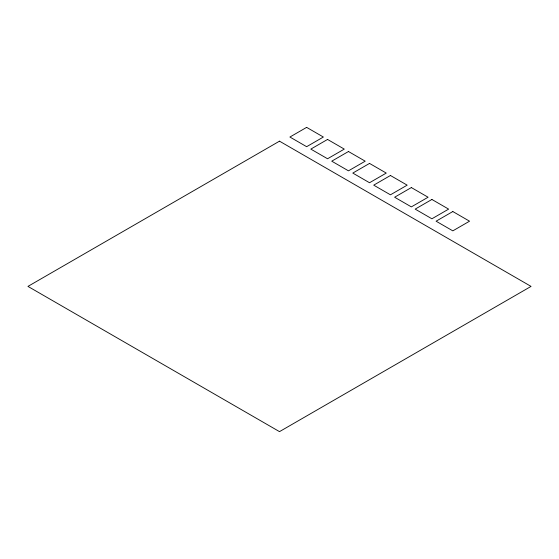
<?xml version="1.0" encoding="UTF-8"?>
<svg xmlns="http://www.w3.org/2000/svg" width="559" height="559" viewBox="0 0 559 559"><rect width="100%" height="100%" fill="white"/><g stroke="black" fill="none" stroke-linecap="round" stroke-linejoin="round"><path stroke-width="0.84" d="M279.5 141.168L27.95 286.397L279.5 431.632L531.05 286.397L279.5 141.168M306.639 127.368L289.904 137.032L306.639 146.689L323.368 137.032L306.639 127.368M327.553 139.443L310.818 149.106L327.553 158.763L344.281 149.106L327.553 139.443M348.467 151.517L331.739 161.181L348.467 170.837L365.202 161.181L348.467 151.517M369.527 163.417L352.799 173.08L369.527 182.737L386.262 173.08L369.527 163.417M390.441 175.491L373.712 185.155L390.441 194.811L407.176 185.155L390.441 175.491M411.354 187.565L394.626 197.229L411.354 206.886L428.089 197.229L411.354 187.565M431.904 199.465L415.176 209.122L431.904 218.786L448.639 209.122L431.904 199.465M452.825 211.54L436.09 221.196L452.825 230.86L469.553 221.196L452.825 211.54"/></g></svg>
